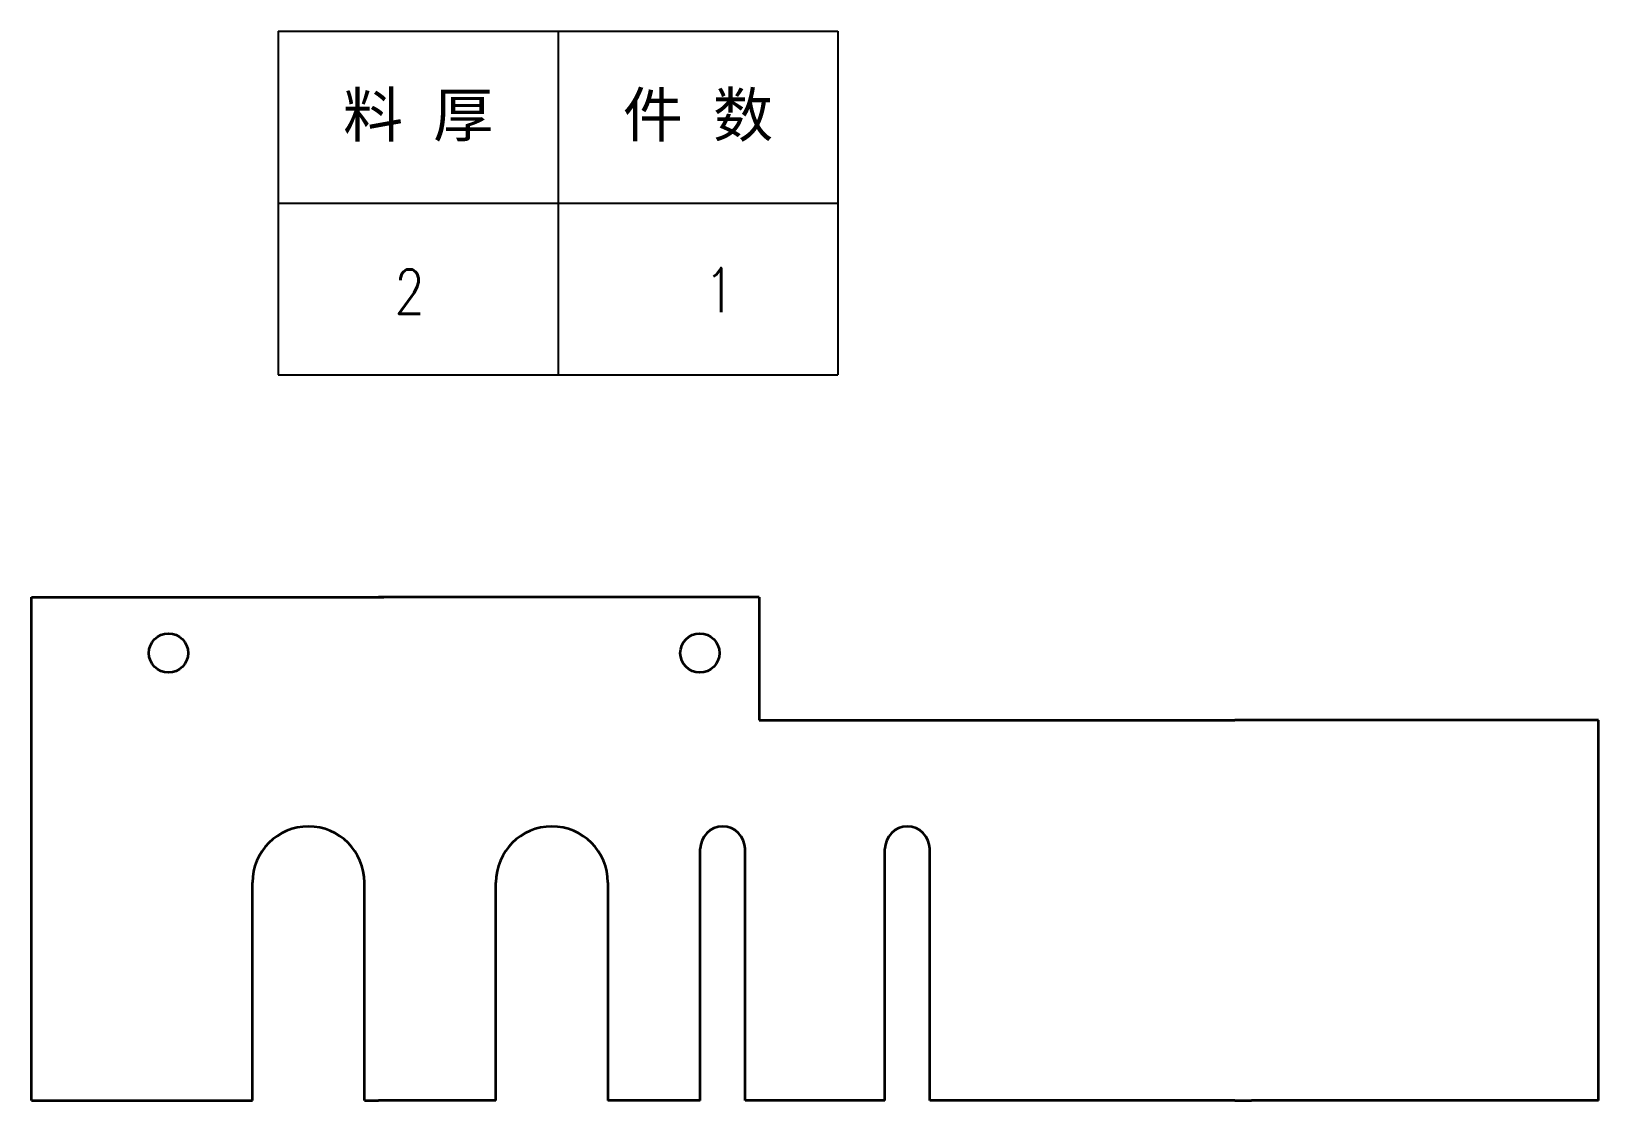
# Model space of a CAD drawing. Header units: inches. Extents: x 269 to 10986, y 1043 to 4337.
# Drawn here: x 6535 to 6815, y 3876.7 to 4067.8 of the extents above; entities that cross this region are included whole.
import ezdxf
from ezdxf.enums import TextEntityAlignment as Align

# ---------------------------------------------------------------- set-up
doc = ezdxf.new("R2010")
doc.units = ezdxf.units.IN
doc.header["$MEASUREMENT"] = 0
doc.layers.add('粗实线', color=7, linetype='Continuous', lineweight=35)
doc.styles.add('DIM', font='romans.shx', dxfattribs={"width": 0.8, "bigfont": 'bigfont.shx'})
doc.styles.get("Standard").update_dxf_attribs({"font": 'txt', "bigfont": 'gbcbig.shx'})

# ---------------------------------------------------------------- blocks, each defined once
blk = doc.blocks.new('*T1241')
at = {"color": 0, "linetype": 'ByBlock', "lineweight": -2, "transparency": 16777216}
for p, q in [((0, 0), (127, 0)), ((0, 0), (0, -78)), ((63.5, 0), (63.5, -78)), ((127, 0), (127, -78)), ((0, -39), (127, -39)), ((0, -78), (127, -78))]:
    blk.add_line(p, q, dxfattribs=at)
at = {"color": 0, "transparency": 16777216, "char_height": 10, "width": 60.5, "attachment_point": 5}
for s, insert in [('{\\fSimSun|b0|i0|c134|p2;料 厚}', (31.75, -19.5)), ('{\\fSimSun|b0|i0|c134|p2;件 数}', (95.25, -19.5))]:
    blk.add_mtext(s, dxfattribs=dict(at, insert=insert))
blk = doc.blocks.new('拆图参数')
blk.add_blockref('*T1241', (-63.5, 78))
at = {"style": 'DIM', "width": 0.8}
blk.add_attdef('6', text='', height=10, dxfattribs=at).set_placement((-37.13, 18.91), align=Align.MIDDLE_LEFT)
blk.add_attdef('1', text='', height=10, dxfattribs=at).set_placement((36.65, 19.27), align=Align.MIDDLE_CENTER)

msp = doc.modelspace()

# ---------------------------------------------------------------- linework, layer by layer
at = {"layer": '粗实线'}
for p, q in [((6534.998, 3966.653), (6596.998, 3966.653)), ((6534.998, 3944.653), (6534.998, 3966.653)), ((6664.998, 3966.653), (6599.998, 3966.653)), ((6664.998, 3966.653), (6664.998, 3944.653)), ((6534.998, 3876.653), (6534.998, 3944.653)), ((6664.998, 3944.653), (6749.998, 3944.653)), ((6814.998, 3944.653), (6752.998, 3944.653)), ((6814.998, 3876.653), (6814.998, 3944.653)), ((6654.498, 3876.653), (6654.498, 3921.653)), ((6662.498, 3876.653), (6662.498, 3921.653)), ((6687.498, 3876.653), (6687.498, 3921.653)), ((6695.498, 3876.653), (6695.498, 3921.653)), ((6574.498, 3876.653), (6574.498, 3915.653)), ((6594.498, 3876.653), (6594.498, 3915.653)), ((6617.998, 3876.653), (6617.998, 3915.653)), ((6637.998, 3915.653), (6637.998, 3876.653)), ((6534.998, 3876.653), (6574.498, 3876.653)), ((6594.498, 3876.653), (6596.998, 3876.653)), ((6599.998, 3876.653), (6596.998, 3876.653)), ((6599.998, 3876.653), (6596.998, 3876.653)), ((6617.998, 3876.653), (6599.998, 3876.653)), ((6687.498, 3876.653), (6662.498, 3876.653)), ((6749.998, 3876.653), (6695.498, 3876.653)), ((6814.998, 3876.653), (6752.998, 3876.653))]:
    msp.add_line(p, q, dxfattribs=at)
at = {"layer": '粗实线', "ltscale": 0.075}
for p, q in [((6599.998, 3966.653), (6596.998, 3966.653)), ((6752.998, 3944.653), (6749.998, 3944.653)), ((6752.998, 3944.653), (6749.998, 3944.653)), ((6749.998, 3876.653), (6752.998, 3876.653)), ((6749.998, 3876.653), (6752.998, 3876.653))]:
    msp.add_line(p, q, dxfattribs=at)
at = {"layer": '粗实线', "ltscale": 0.025}
msp.add_line((6596.998, 3966.653), (6597.998, 3966.653), dxfattribs=at)
at = {"layer": '粗实线', "ltscale": 0.05}
msp.add_line((6599.998, 3966.653), (6597.998, 3966.653), dxfattribs=at)
at = {"layer": '粗实线', "ltscale": 0.4125}
msp.add_line((6654.498, 3876.653), (6637.998, 3876.653), dxfattribs=at)
at = {"layer": '粗实线'}
for centre in [(6559.499, 3956.653), (6654.436, 3956.653)]:
    msp.add_circle(centre, 3.5, dxfattribs=at)
for centre, radius in [((6584.498, 3915.653), 10), ((6627.998, 3915.653), 10), ((6658.498, 3921.653), 4), ((6691.498, 3921.653), 4)]:
    msp.add_arc(centre, radius, 0, 180, dxfattribs=at)

# ---------------------------------------------------------------- block references
at = {"xscale": 0.7874015748031495, "yscale": 0.7874015748031495, "zscale": 0.7874015748031495}
msp.add_blockref('拆图参数', (6629.093, 4006.338), dxfattribs=at).add_auto_attribs({'1': '1', '6': '2'})

doc.saveas('drawing.dxf')
